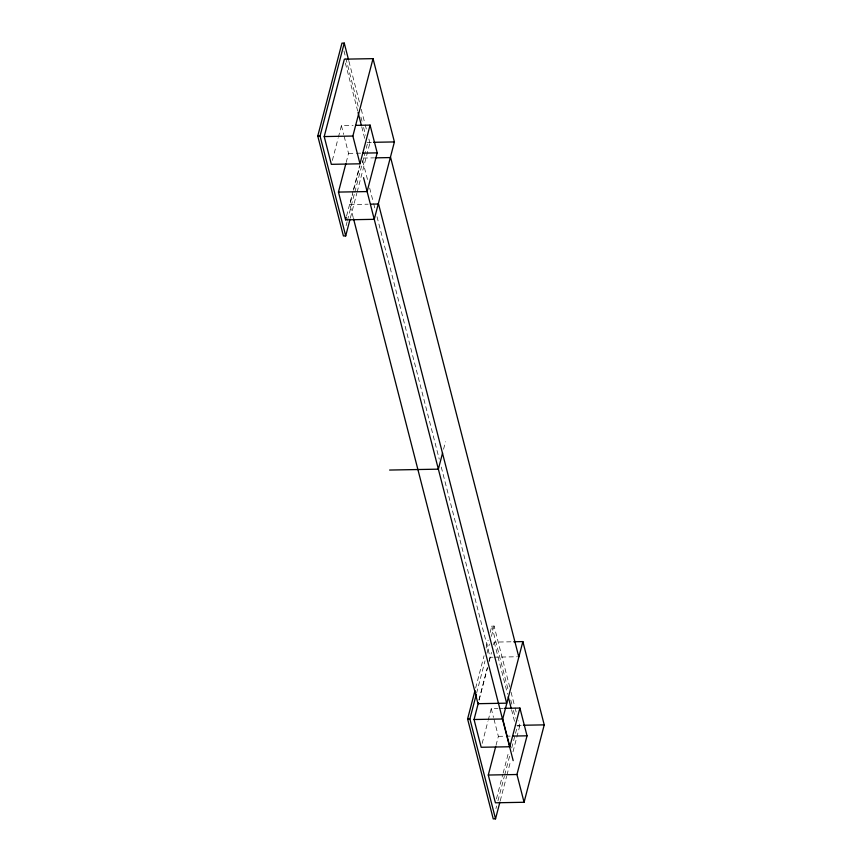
<?xml version="1.0" encoding="UTF-8"?>
<svg xmlns="http://www.w3.org/2000/svg" width="862" height="862" viewBox="0 0 862 862"><rect width="100%" height="100%" fill="white"/><g stroke="black" fill="none" stroke-linecap="round" stroke-linejoin="round"><path stroke-width="0.65" stroke-dasharray="4.31 3.23" d="M332.344 160.461L338.055 138.523M338.389 137.241L341.417 125.626L353.14 125.41M346.19 162.422L348.539 153.382L344.003 135.722M346.589 215.974L352.978 191.472M353.312 190.179L359.691 165.666M353.226 217.558L349.875 204.531L352.569 194.209M353.905 189.047L359.96 165.827M346.104 225.639L347.106 221.771M347.44 220.478L354.497 193.39M354.832 192.097L367.6 143.07L369.895 143.038L368.57 137.845M350.403 217.86L356.793 193.347M357.127 192.054L369.895 143.038M443.553 449.231L445.503 441.764M475.662 688.005L484.056 655.756M486.082 648.019L488.097 640.272M490.112 632.536L491.793 626.081L494.088 626.038L509.733 687.046M476.611 693.123L485.015 660.874M487.03 653.137L489.379 644.108M491.394 636.361L494.088 626.038M478.992 699.825L487.396 667.576M489.077 661.132L490.09 657.253L440.913 465.674M479.078 700.159L487.483 667.91M489.163 661.466L491.512 652.426M493.527 644.69L494.206 642.115L512.437 641.781M482.17 743.4L487.892 721.472M488.226 720.179L491.243 708.575L497.762 708.456M496.016 745.361L498.376 736.331L493.84 718.66M496.426 798.923L502.805 774.41M503.149 773.117L508.515 752.483M495.93 808.578L496.609 806.002M497.945 800.841L504.335 776.328M504.669 775.035L509.711 755.694M511.726 747.947L517.437 726.019L519.732 725.976L518.396 720.783M500.24 800.798L506.63 776.285M506.964 775.003L510.66 760.812M513.009 751.783L519.732 725.976M367.05 142.424L372.255 142.327M348.539 153.382L355.047 153.264M356.351 153.242L361.566 153.145M363.279 158.069L373.699 157.875M349.875 204.531L368.117 204.197M490.09 657.253L492.687 657.21M493.991 657.189L517.448 656.758M499.066 708.424L502.977 708.359M516.877 725.362L522.092 725.276M498.376 736.331L504.884 736.213M506.188 736.191L510.099 736.116M511.069 692.229L514.733 706.506M515.067 707.81L516.403 713.003M348.916 61.267L359.907 104.097M361.232 109.291L364.895 123.568M365.229 124.861L366.565 130.054M491.793 626.081L508.44 690.979M510.778 700.063L512.103 705.256M513.44 710.45L515.444 718.229M343.96 50.933L358.614 108.03M360.941 117.113L362.277 122.307M363.602 127.501L365.607 135.291M494.206 642.115L507.567 694.158M511.565 709.771L515.239 724.091M345.371 63.077L357.73 111.22M361.738 126.833L364.745 138.545M362.643 160.698L367.999 181.548M369.669 188.067L373.343 202.398M373.677 203.701L375.024 208.916M377.028 216.739L439.243 459.155M491.243 708.575L493.517 717.399M341.417 125.626L343.679 134.461"/><path stroke-width="1.29" d="M350.069 219.142L345.705 235.919L343.41 235.962L317.766 136.024L341.955 43.143L344.25 43.1L348.582 59.974M345.705 235.919L320.05 135.98L344.25 43.1M355.747 125.367L370.078 125.109L359.993 163.802L331.331 164.33L324.209 136.573L344.369 59.166L373.03 58.648L394.408 141.928L374.248 219.325L345.587 219.842L338.454 192.086L345.845 163.705M359.993 163.802L352.87 136.045L373.03 58.648M345.587 219.842L346.255 217.267M370.078 125.109L377.2 152.865L367.115 191.569L338.454 192.086M442.583 452.97L438.359 469.165L389.592 470.049M499.906 802.091L495.531 818.857L493.247 818.9L467.592 718.962L474.984 690.581M495.531 818.857L469.887 718.93L476.277 694.416M504.27 708.338L519.905 708.047L509.83 746.751L481.168 747.268L474.046 719.511L478.41 702.745M509.83 746.751L502.708 718.994L522.868 641.587L513.741 641.759M522.868 641.587L544.234 724.867L524.074 802.274L495.413 802.791L488.291 775.035L495.682 746.654M524.074 802.274L516.952 774.507L527.038 735.814L519.905 708.047M317.766 136.024L320.05 135.98M324.209 136.573L352.87 136.045M373.558 142.305L394.408 141.928M362.87 153.124L377.2 152.865M375.002 157.854L390.637 157.563L518.752 656.736M370.725 204.154L378.537 204.003L506.651 703.176L477.99 703.694L353.56 218.862M467.592 718.962L469.887 718.93M474.046 719.511L502.708 718.994M523.396 725.244L544.234 724.867M512.707 736.073L527.038 735.814M488.291 775.035L516.952 774.507M508.235 696.765L511.231 708.478M358.064 112.523L361.404 125.529M363.559 177.691L513.17 760.629"/></g></svg>
